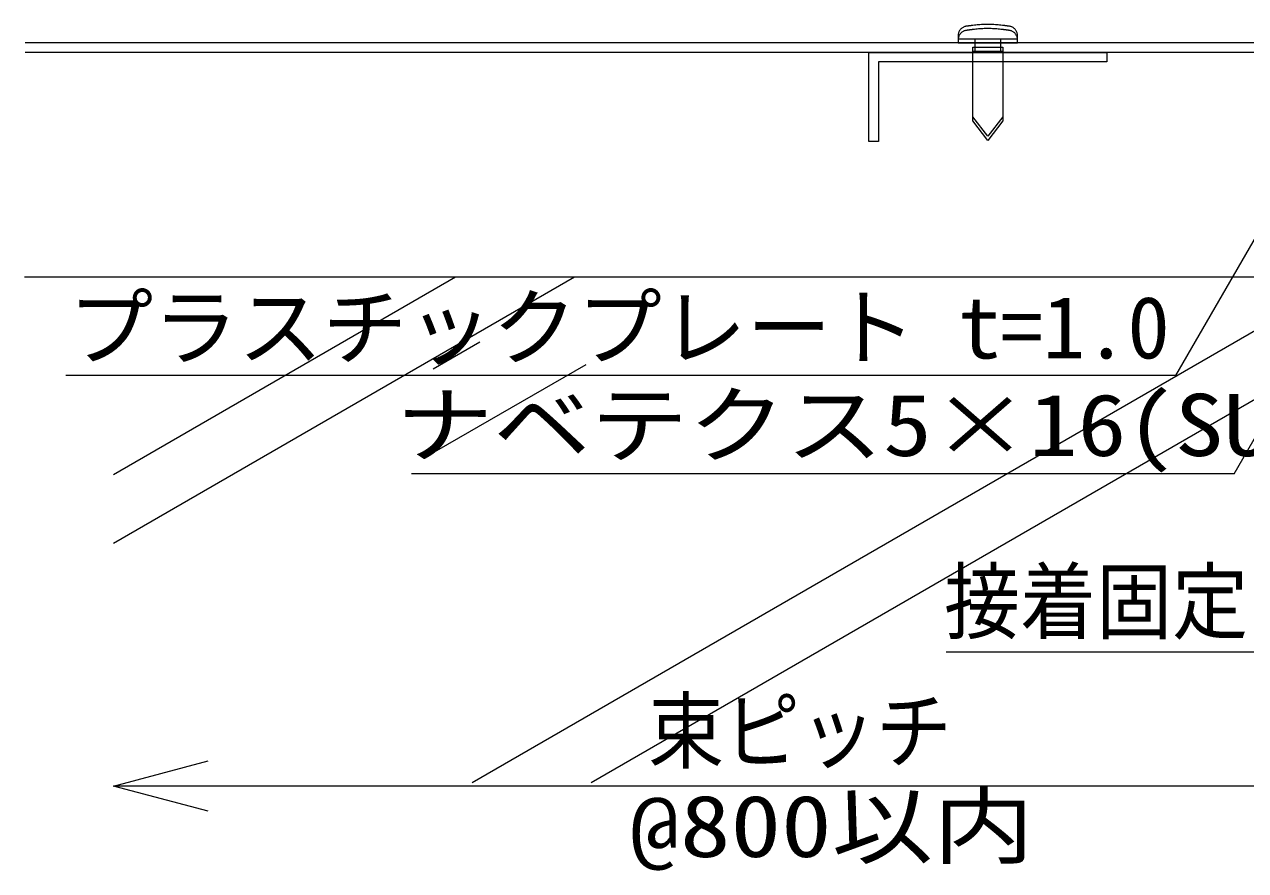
# Model space of a CAD drawing. Units: millimetres, scale not verified. Extents: x -4750 to 4750, y -3000 to 3000.
# Drawn here: x -2150.3 to -1944.9, y -2159.6 to -2017.3 of the extents above; entities that cross this region are included whole.
import ezdxf
from ezdxf.enums import TextEntityAlignment as Align

# ---------------------------------------------------------------- set-up
doc = ezdxf.new("R2010")
doc.units = ezdxf.units.MM
doc.header["$LTSCALE"] = 5
for name, color, linetype, lineweight in [('0-0_デッキ', 7, 'Continuous', 9), ('0-2_根太', 7, 'Continuous', 9), ('0-3_一般', 7, 'Continuous', 9), ('0-6_文字', 7, 'Continuous', 9), ('0-7_寸法', 7, 'Continuous', 9), ('0-8_ビス', 7, 'Continuous', 9)]:
    doc.layers.add(name, color=color, linetype=linetype, lineweight=lineweight)
doc.styles.add('ＭＳ ゴシック', font='')
doc.styles.get('ＭＳ ゴシック').set_extended_font_data('MS Gothic')

# ---------------------------------------------------------------- blocks, each defined once
blk = doc.blocks.new('グループ-356-1')
at = {"layer": '0-2_根太'}
for p, q in [((-8435, -58954.4), (-13602.5, -58954.4)), ((-8435, -58986.4), (-13602.5, -58986.4))]:
    blk.add_line(p, q, dxfattribs=at)
blk = doc.blocks.new('グループ-379-1')
at = {"layer": '0-8_ビス'}
for p, q in [((-10407.4, -58968.4), (-10407.4, -58940.4)), ((-10407.4, -58968.4), (-10407.4, -58940.4)), ((-10407.4, -58968.4), (-10407.4, -58940.4)), ((-10322.6, -58940.4), (-10322.6, -58968.4)), ((-10322.6, -58940.4), (-10322.6, -58968.4)), ((-10322.6, -58940.4), (-10322.6, -58968.4))]:
    blk.add_line(p, q, dxfattribs=at)
for points in [[(-10457.2, -58909.3), (-10458.6, -58911.1), (-10459.9, -58912.9), (-10461.1, -58914.9), (-10462.1, -58916.8), (-10462.9, -58918.9), (-10463.6, -58921), (-10464.2, -58923), (-10464.6, -58925.1), (-10464.8, -58927.2), (-10465, -58929.2), (-10465, -58930.5), (-10465, -58930.9), (-10465, -58931.4), (-10465, -58931.9), (-10465, -58932.4), (-10465, -58932.9), (-10465, -58933.3), (-10465, -58933.8), (-10465, -58934.3), (-10465, -58934.8), (-10465, -58935.3), (-10465, -58935.7), (-10465, -58936.2), (-10465, -58936.7), (-10465, -58937.2), (-10465, -58937.7), (-10465, -58938.2), (-10465, -58938.6), (-10465, -58939.1), (-10465, -58939.6), (-10465, -58940.1), (-10462.6, -58940.4), (-10453.2, -58940.4), (-10443.8, -58940.4), (-10434.4, -58940.4), (-10425, -58940.4), (-10415.6, -58940.4), (-10406.2, -58940.4), (-10396.8, -58940.4)], [(-10382.1, -58892.8), (-10386.8, -58893.1), (-10391.5, -58893.3), (-10396.2, -58893.7), (-10400.9, -58894.1), (-10405.6, -58894.6), (-10410.3, -58895.1), (-10415, -58895.6), (-10416, -58895.8), (-10417.1, -58895.9), (-10418.1, -58896), (-10419.1, -58896.2), (-10420.2, -58896.3), (-10421.2, -58896.4), (-10422.3, -58896.6), (-10423.3, -58896.7), (-10424.3, -58896.8), (-10425.4, -58897), (-10426.4, -58897.1), (-10427.5, -58897.2), (-10428.5, -58897.4), (-10429.5, -58897.5), (-10430.6, -58897.6), (-10431.6, -58897.8), (-10432.6, -58897.9), (-10433.7, -58898), (-10434.7, -58898.2), (-10435.8, -58898.3), (-10436.8, -58898.4), (-10438.5, -58898.7), (-10440.5, -58899.1), (-10442.6, -58899.7), (-10444.6, -58900.4), (-10446.6, -58901.2), (-10448.5, -58902.2), (-10450.4, -58903.4), (-10452.2, -58904.6), (-10454, -58906.1), (-10455.7, -58907.6), (-10457.2, -58909.3)], [(-10285.9, -58900.2), (-10287.9, -58899.5), (-10289.9, -58899), (-10291.9, -58898.6), (-10293.4, -58898.4), (-10294.5, -58898.3), (-10295.5, -58898.1), (-10296.6, -58898), (-10297.6, -58897.9), (-10298.6, -58897.7), (-10299.7, -58897.6), (-10300.7, -58897.5), (-10301.8, -58897.3), (-10302.8, -58897.2), (-10303.8, -58897.1), (-10304.9, -58896.9), (-10305.9, -58896.8), (-10306.9, -58896.7), (-10308, -58896.5), (-10309, -58896.4), (-10310.1, -58896.3), (-10311.1, -58896.1), (-10312.1, -58896), (-10313.2, -58895.9), (-10314.2, -58895.7), (-10316.2, -58895.5), (-10320.9, -58894.9), (-10325.6, -58894.4), (-10330.3, -58894), (-10335, -58893.6), (-10339.7, -58893.3), (-10344.4, -58893), (-10349.1, -58892.8), (-10353.8, -58892.6), (-10358.5, -58892.5), (-10363.2, -58892.4), (-10367.9, -58892.5), (-10372.6, -58892.5), (-10377.3, -58892.6), (-10382.1, -58892.8)], [(-10265, -58940.4), (-10265, -58940), (-10265, -58939.5), (-10265, -58939), (-10265, -58938.5), (-10265, -58938), (-10265, -58937.6), (-10265, -58937.1), (-10265, -58936.6), (-10265, -58936.1), (-10265, -58935.6), (-10265, -58935.1), (-10265, -58934.7), (-10265, -58934.2), (-10265, -58933.7), (-10265, -58933.2), (-10265, -58932.7), (-10265, -58932.3), (-10265, -58931.8), (-10265, -58931.3), (-10265, -58930.8), (-10265, -58930.3), (-10265, -58928.7), (-10265.2, -58926.7), (-10265.5, -58924.6), (-10265.9, -58922.5), (-10266.5, -58920.4), (-10267.3, -58918.4), (-10268.2, -58916.3), (-10269.2, -58914.4), (-10270.4, -58912.4), (-10271.7, -58910.6), (-10273.2, -58908.9), (-10274.7, -58907.2), (-10276.4, -58905.7), (-10278.2, -58904.3), (-10280, -58903.1), (-10282, -58902), (-10283.9, -58901), (-10285.9, -58900.2)], [(-10396.8, -58940.4), (-10387.3, -58940.4), (-10377.9, -58940.4), (-10368.5, -58940.4), (-10359.1, -58940.4), (-10349.7, -58940.4), (-10340.3, -58940.4), (-10330.9, -58940.4), (-10321.5, -58940.4), (-10312.1, -58940.4), (-10302.6, -58940.4), (-10293.2, -58940.4), (-10283.8, -58940.4), (-10274.4, -58940.4), (-10265, -58940.4), (-10265, -58940.4)]]:
    blk.add_lwpolyline(points, dxfattribs=at)
blk.add_lwpolyline([(-10315, -58968.4), (-10315, -59202.7), (-10365, -59268.4), (-10415, -59202.7), (-10415, -58968.4)], close=True, dxfattribs=at)
blk = doc.blocks.new('グループ-396-1')
at = {"layer": '0-8_ビス'}
for p, q in [((-10407.4, -58982.4), (-10407.4, -58954.4)), ((-10407.4, -58982.4), (-10407.4, -58954.4)), ((-10407.4, -58982.4), (-10407.4, -58954.4)), ((-10322.6, -58954.4), (-10322.6, -58982.4)), ((-10322.6, -58954.4), (-10322.6, -58982.4)), ((-10322.6, -58954.4), (-10322.6, -58982.4))]:
    blk.add_line(p, q, dxfattribs=at)
for points in [[(-10457.2, -58923.3), (-10458.6, -58925.1), (-10459.9, -58926.9), (-10461.1, -58928.9), (-10462.1, -58930.8), (-10462.9, -58932.9), (-10463.6, -58935), (-10464.2, -58937), (-10464.6, -58939.1), (-10464.8, -58941.2), (-10465, -58943.2), (-10465, -58944.5), (-10465, -58944.9), (-10465, -58945.4), (-10465, -58945.9), (-10465, -58946.4), (-10465, -58946.9), (-10465, -58947.3), (-10465, -58947.8), (-10465, -58948.3), (-10465, -58948.8), (-10465, -58949.3), (-10465, -58949.7), (-10465, -58950.2), (-10465, -58950.7), (-10465, -58951.2), (-10465, -58951.7), (-10465, -58952.2), (-10465, -58952.6), (-10465, -58953.1), (-10465, -58953.6), (-10465, -58954.1), (-10462.6, -58954.4), (-10453.2, -58954.4), (-10443.8, -58954.4), (-10434.4, -58954.4), (-10425, -58954.4), (-10415.6, -58954.4), (-10406.2, -58954.4), (-10396.8, -58954.4)], [(-10382.1, -58906.8), (-10386.8, -58907.1), (-10391.5, -58907.3), (-10396.2, -58907.7), (-10400.9, -58908.1), (-10405.6, -58908.6), (-10410.3, -58909.1), (-10415, -58909.6), (-10416, -58909.8), (-10417.1, -58909.9), (-10418.1, -58910), (-10419.1, -58910.2), (-10420.2, -58910.3), (-10421.2, -58910.4), (-10422.3, -58910.6), (-10423.3, -58910.7), (-10424.3, -58910.8), (-10425.4, -58911), (-10426.4, -58911.1), (-10427.5, -58911.2), (-10428.5, -58911.4), (-10429.5, -58911.5), (-10430.6, -58911.6), (-10431.6, -58911.8), (-10432.6, -58911.9), (-10433.7, -58912), (-10434.7, -58912.2), (-10435.8, -58912.3), (-10436.8, -58912.4), (-10438.5, -58912.7), (-10440.5, -58913.1), (-10442.6, -58913.7), (-10444.6, -58914.4), (-10446.6, -58915.2), (-10448.5, -58916.2), (-10450.4, -58917.4), (-10452.2, -58918.6), (-10454, -58920.1), (-10455.7, -58921.6), (-10457.2, -58923.3)], [(-10285.9, -58914.2), (-10287.9, -58913.5), (-10289.9, -58913), (-10291.9, -58912.6), (-10293.4, -58912.4), (-10294.5, -58912.3), (-10295.5, -58912.1), (-10296.6, -58912), (-10297.6, -58911.9), (-10298.6, -58911.7), (-10299.7, -58911.6), (-10300.7, -58911.5), (-10301.8, -58911.3), (-10302.8, -58911.2), (-10303.8, -58911.1), (-10304.9, -58910.9), (-10305.9, -58910.8), (-10306.9, -58910.7), (-10308, -58910.5), (-10309, -58910.4), (-10310.1, -58910.3), (-10311.1, -58910.1), (-10312.1, -58910), (-10313.2, -58909.9), (-10314.2, -58909.7), (-10316.2, -58909.5), (-10320.9, -58908.9), (-10325.6, -58908.4), (-10330.3, -58908), (-10335, -58907.6), (-10339.7, -58907.3), (-10344.4, -58907), (-10349.1, -58906.8), (-10353.8, -58906.6), (-10358.5, -58906.5), (-10363.2, -58906.4), (-10367.9, -58906.5), (-10372.6, -58906.5), (-10377.3, -58906.6), (-10382.1, -58906.8)], [(-10265, -58954.4), (-10265, -58954), (-10265, -58953.5), (-10265, -58953), (-10265, -58952.5), (-10265, -58952), (-10265, -58951.6), (-10265, -58951.1), (-10265, -58950.6), (-10265, -58950.1), (-10265, -58949.6), (-10265, -58949.1), (-10265, -58948.7), (-10265, -58948.2), (-10265, -58947.7), (-10265, -58947.2), (-10265, -58946.7), (-10265, -58946.3), (-10265, -58945.8), (-10265, -58945.3), (-10265, -58944.8), (-10265, -58944.3), (-10265, -58942.7), (-10265.2, -58940.7), (-10265.5, -58938.6), (-10265.9, -58936.5), (-10266.5, -58934.4), (-10267.3, -58932.4), (-10268.2, -58930.3), (-10269.2, -58928.4), (-10270.4, -58926.4), (-10271.7, -58924.6), (-10273.2, -58922.9), (-10274.7, -58921.2), (-10276.4, -58919.7), (-10278.2, -58918.3), (-10280, -58917.1), (-10282, -58916), (-10283.9, -58915), (-10285.9, -58914.2)], [(-10396.8, -58954.4), (-10387.3, -58954.4), (-10377.9, -58954.4), (-10368.5, -58954.4), (-10359.1, -58954.4), (-10349.7, -58954.4), (-10340.3, -58954.4), (-10330.9, -58954.4), (-10321.5, -58954.4), (-10312.1, -58954.4), (-10302.6, -58954.4), (-10293.2, -58954.4), (-10283.8, -58954.4), (-10274.4, -58954.4), (-10265, -58954.4), (-10265, -58954.4)]]:
    blk.add_lwpolyline(points, dxfattribs=at)
blk.add_lwpolyline([(-10315, -58982.4), (-10315, -59216.7), (-10365, -59282.4), (-10415, -59216.7), (-10415, -58982.4)], close=True, dxfattribs=at)

msp = doc.modelspace()

# ---------------------------------------------------------------- linework, layer by layer
at = {"layer": '0-0_デッキ'}
msp.add_lwpolyline([(-2008.25, -2037.006), (-2008.25, -2022.006), (-1968.25, -2022.006), (-1968.25, -2023.606), (-2006.65, -2023.606), (-2006.65, -2037.006)], close=True, dxfattribs=at)
msp.add_lwpolyline([(-2008.25, -2037.006), (-2008.25, -2022.006), (-1968.25, -2022.006), (-1968.25, -2023.606), (-2006.65, -2023.606), (-2006.65, -2037.006)], close=True, dxfattribs=at)
at = {"layer": '0-3_一般'}
msp.add_line((-1618.19, -2059.806), (-2150.253, -2059.806), dxfattribs=at)
msp.add_line((-1618.19, -2059.806), (-2150.253, -2059.806), dxfattribs=at)
msp.add_line((-1618.19, -2059.806), (-2150.253, -2059.806), dxfattribs=at)
at = {"layer": '0-3_一般', "color": 134}
for p, q in [((-2077.753, -2059.806), (-2135.253, -2093.004)), ((-2057.753, -2059.806), (-2135.253, -2104.551)), ((-2077.753, -2059.806), (-2135.253, -2093.004)), ((-2057.753, -2059.806), (-2135.253, -2104.551)), ((-2077.753, -2059.806), (-2135.253, -2093.004)), ((-2057.753, -2059.806), (-2135.253, -2104.551)), ((-1927.753, -2059.806), (-2074.977, -2144.806)), ((-1907.753, -2059.806), (-2054.977, -2144.806)), ((-2073.672, -2070.703), (-2081.523, -2075.236)), ((-2073.672, -2070.703), (-2081.523, -2075.236)), ((-2073.672, -2070.703), (-2081.523, -2075.236)), ((-2055.872, -2074.514), (-2080.958, -2088.996)), ((-2055.872, -2074.514), (-2080.958, -2088.996)), ((-2055.872, -2074.514), (-2080.958, -2088.996))]:
    msp.add_line(p, q, dxfattribs=at)
at = {"layer": '0-6_文字'}
for p, q in [((-1956.648, -2076.343), (-1925.752, -2022.831)), ((-1946.855, -2092.857), (-1910.643, -2030.136)), ((-1956.648, -2076.343), (-2143.273, -2076.343)), ((-1946.855, -2092.857), (-2085.146, -2092.857)), ((-1937.552, -2122.863), (-1995.285, -2122.863))]:
    msp.add_line(p, q, dxfattribs=at)
at = {"layer": '0-7_寸法'}
msp.add_line((-1635.253, -2145.343), (-2135.253, -2145.343), dxfattribs=at)
msp.add_lwpolyline([(-2119.378, -2149.596), (-2135.253, -2145.343), (-2119.378, -2141.089)], dxfattribs=at)

# ---------------------------------------------------------------- block references
at = {"layer": '0-2_根太', "xscale": 0.05, "yscale": 0.05}
msp.add_blockref('グループ-356-1', (-1470, 927.316), dxfattribs=at)
at = {"layer": '0-8_ビス', "xscale": 0.05, "yscale": 0.05}
for name in ['グループ-379-1', 'グループ-396-1']:
    msp.add_blockref(name, (-1470, 927.316), dxfattribs=at)

# ---------------------------------------------------------------- texts
at = {"layer": '0-6_文字', "style": 'ＭＳ ゴシック'}
msp.add_text('プラスチックプレート t=1.0', height=10.45, dxfattribs=at).set_placement((-2142.857, -2076.596), align=Align.BOTTOM_LEFT)
for s, height, width, p in [('ナベテクス5×16(SUS)', 10.45, 1.15, (-2087.807, -2092.996)), ('接着固定', 10.41, 0.9, (-1995.594, -2122.651))]:
    msp.add_text(s, height=height, dxfattribs=dict(at, width=width)).set_placement(p, align=Align.BOTTOM_LEFT)
at = {"layer": '0-7_寸法', "style": 'ＭＳ ゴシック'}
for s, width, p in [('束ピッチ', 0.9, (-2045.399, -2144.404)), ('@800以内', 1.2, (-2048.511, -2160.404))]:
    msp.add_text(s, height=10.41, dxfattribs=dict(at, width=width)).set_placement(p, align=Align.BOTTOM_LEFT)

doc.saveas('drawing.dxf')
